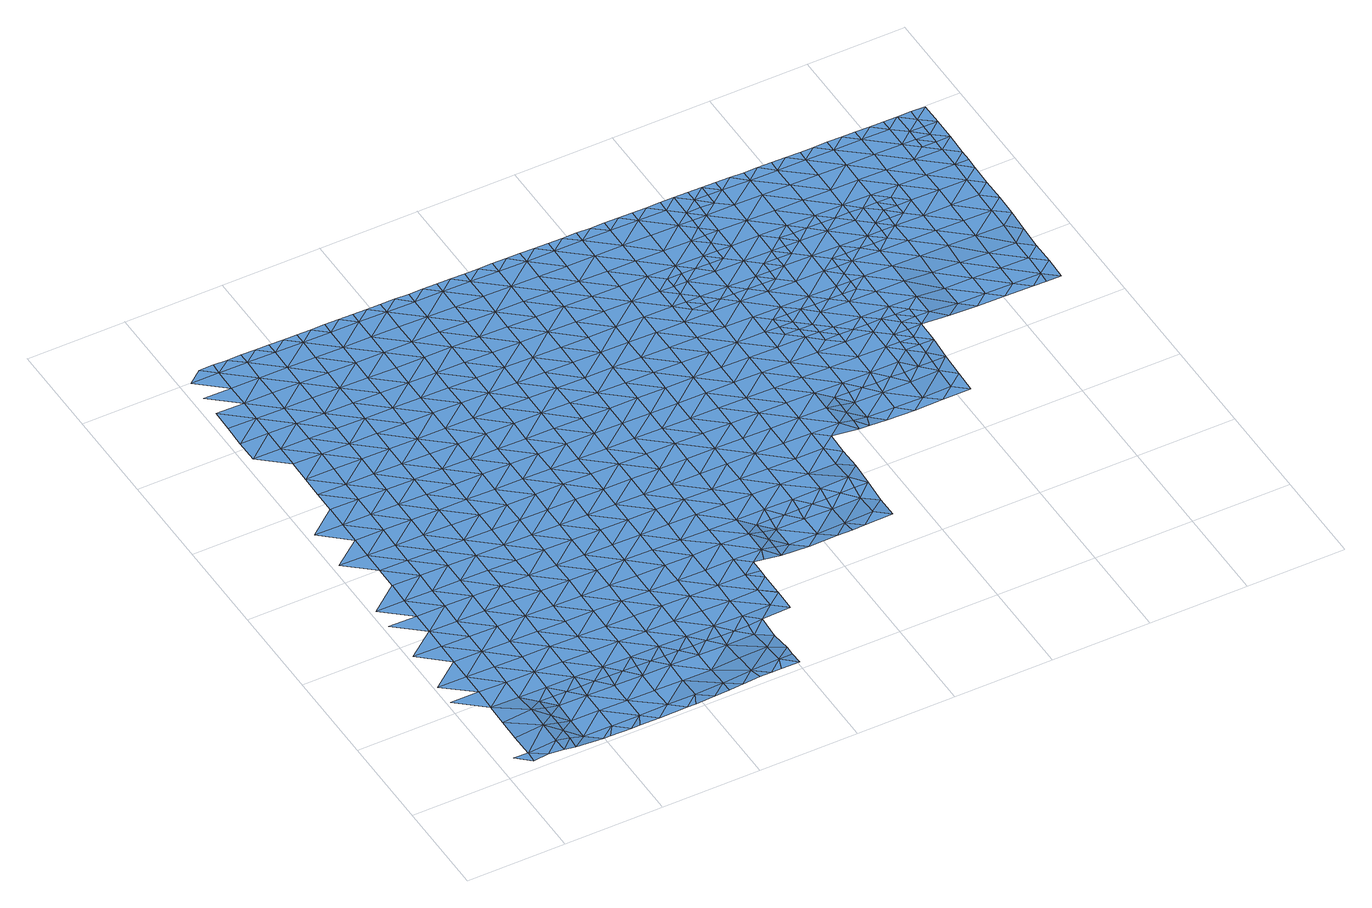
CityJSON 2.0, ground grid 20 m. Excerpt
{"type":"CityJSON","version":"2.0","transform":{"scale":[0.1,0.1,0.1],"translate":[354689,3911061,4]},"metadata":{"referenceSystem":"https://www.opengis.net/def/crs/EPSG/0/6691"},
"CityObjects":{
"waterbody1":{"type":"WaterBody","attributes":{"name":"7","class":"1140","function":"1","WaterBodyRiverFloodingRiskAttribute.description":"4","WaterBodyRiverFloodingRiskAttribute.rankOrg":"2","WaterBodyRiverFloodingRiskAttribute.adminType":"2","WaterBodyRiverFloodingRiskAttribute.scale":"L2"},"geometry":[{"type":"MultiSurface","lod":"1","boundaries":[[[0,1,2]],[[1,3,2]],[[4,5,2]],[[6,4,2]],[[4,7,5]],[[2,3,6]],[[8,9,10]],[[3,11,6]],[[7,12,9]],[[4,12,7]],[[13,10,14]],[[15,10,9]],[[13,14,16]],[[12,17,9]],[[6,11,18]],[[18,19,6]],[[11,20,18]],[[4,6,19]],[[21,16,22]],[[23,24,4]],[[23,4,19]],[[15,9,17]],[[14,10,15]],[[25,21,22]],[[12,4,24]],[[15,26,14]],[[14,27,16]],[[28,29,12]],[[12,29,17]],[[28,12,24]],[[26,27,14]],[[27,22,16]],[[30,25,31]],[[29,32,17]],[[33,15,17]],[[22,34,25]],[[35,31,36]],[[37,32,29]],[[35,36,38]],[[22,27,34]],[[25,39,31]],[[33,17,32]],[[26,15,33]],[[40,39,25]],[[39,36,31]],[[33,41,26]],[[25,34,40]],[[37,42,32]],[[27,26,41]],[[43,44,45]],[[46,47,27]],[[48,43,45]],[[34,47,40]],[[49,32,42]],[[38,50,44]],[[27,41,46]],[[34,27,47]],[[36,39,51]],[[38,36,50]],[[33,32,49]],[[50,36,51]],[[52,41,33]],[[53,49,42]],[[44,54,45]],[[55,56,48]],[[52,46,41]],[[57,33,49]],[[58,56,55]],[[40,47,59]],[[39,40,60]],[[44,50,54]],[[53,61,49]],[[52,33,57]],[[51,39,60]],[[40,59,60]],[[52,62,46]],[[46,63,47]],[[45,54,64]],[[48,45,65]],[[66,57,49]],[[61,66,49]],[[65,45,64]],[[55,48,65]],[[67,58,55]],[[51,60,68]],[[50,51,69]],[[70,52,57]],[[59,47,63]],[[54,50,69]],[[71,66,61]],[[46,62,63]],[[51,68,69]],[[72,55,65]],[[63,73,59]],[[74,62,52]],[[73,75,59]],[[70,57,66]],[[64,54,76]],[[67,55,72]],[[77,58,67]],[[60,75,68]],[[70,74,52]],[[78,65,64]],[[60,59,75]],[[77,79,80]],[[54,69,76]],[[71,81,66]],[[82,83,84]],[[85,82,86]],[[87,78,64]],[[62,88,63]],[[87,64,76]],[[74,88,62]],[[65,78,72]],[[82,84,86]],[[77,67,79]],[[79,89,80]],[[80,90,83]],[[81,91,66]],[[92,85,93]],[[94,70,66]],[[95,68,75]],[[89,90,80]],[[69,96,76]],[[90,84,83]],[[88,97,63]],[[98,92,93]],[[63,99,73]],[[100,67,72]],[[69,68,96]],[[85,86,93]],[[91,94,66]],[[94,74,70]],[[96,68,95]],[[73,99,75]],[[72,78,101]],[[81,102,91]],[[90,103,84]],[[84,104,86]],[[98,93,105]],[[87,76,106]],[[63,97,99]],[[100,72,101]],[[79,67,100]],[[94,107,74]],[[103,104,84]],[[74,108,88]],[[109,78,87]],[[104,93,86]],[[76,96,106]],[[110,111,105]],[[102,112,91]],[[95,75,113]],[[114,96,95]],[[88,108,97]],[[115,87,106]],[[75,99,113]],[[89,116,90]],[[93,117,105]],[[79,100,118]],[[119,120,110]],[[89,79,116]],[[108,74,107]],[[112,121,91]],[[122,120,119]],[[104,117,93]],[[91,121,94]],[[101,78,109]],[[114,95,113]],[[87,115,109]],[[97,123,99]],[[79,118,116]],[[90,124,103]],[[125,110,105]],[[126,123,97]],[[127,122,119]],[[106,96,128]],[[99,123,113]],[[129,118,100]],[[130,104,103]],[[97,108,126]],[[131,101,109]],[[125,119,110]],[[96,114,128]],[[100,101,129]],[[112,132,121]],[[90,116,124]],[[107,94,133]],[[124,130,103]],[[105,117,134]],[[135,127,119]],[[133,94,121]],[[136,109,115]],[[129,101,131]],[[107,137,108]],[[125,105,134]],[[138,116,118]],[[106,128,139]],[[115,106,136]],[[104,140,117]],[[132,141,121]],[[142,137,107]],[[137,126,108]],[[143,135,119]],[[125,143,119]],[[142,107,133]],[[136,106,139]],[[114,144,128]],[[113,123,145]],[[146,118,129]],[[114,113,144]],[[104,130,140]],[[140,147,117]],[[117,148,134]],[[144,113,145]],[[131,109,149]],[[150,123,126]],[[151,129,131]],[[138,118,146]],[[152,121,141]],[[124,116,138]],[[149,109,136]],[[144,153,128]],[[128,154,139]],[[133,121,152]],[[138,155,124]],[[124,156,130]],[[157,150,126]],[[150,145,123]],[[158,135,143]],[[159,142,133]],[[160,152,141]],[[157,126,137]],[[155,156,124]],[[161,136,139]],[[151,131,149]],[[125,134,148]],[[130,156,140]],[[117,147,148]],[[151,162,129]],[[125,163,143]],[[159,137,142]],[[148,163,125]],[[164,133,152]],[[154,128,153]],[[143,165,158]],[[146,129,162]],[[166,147,140]],[[162,167,146]],[[160,168,152]],[[146,169,138]],[[159,133,164]],[[170,157,137]],[[163,171,143]],[[149,136,161]],[[172,145,150]],[[169,155,138]],[[139,154,161]],[[159,170,137]],[[173,166,140]],[[144,145,174]],[[143,171,165]],[[173,140,156]],[[147,166,148]],[[168,175,152]],[[174,145,172]],[[153,144,174]],[[176,150,157]],[[177,162,151]],[[169,146,167]],[[178,163,148]],[[155,179,156]],[[149,161,180]],[[151,149,177]],[[164,152,175]],[[169,179,155]],[[176,172,150]],[[181,165,171]],[[182,159,164]],[[177,149,180]],[[183,173,156]],[[157,170,184]],[[153,174,185]],[[154,153,186]],[[177,187,162]],[[188,171,163]],[[168,189,175]],[[179,183,156]],[[182,170,159]],[[176,157,184]],[[148,166,178]],[[190,164,175]],[[171,191,181]],[[192,174,172]],[[153,185,186]],[[161,193,180]],[[194,166,173]],[[195,188,163]],[[161,154,193]],[[195,163,178]],[[167,162,196]],[[189,197,175]],[[182,164,190]],[[198,192,172]],[[198,172,176]],[[196,162,187]],[[169,167,196]],[[154,186,193]],[[182,199,170]],[[170,200,184]],[[171,188,191]],[[194,173,183]],[[197,201,175]],[[200,176,184]],[[166,202,178]],[[185,174,192]],[[203,187,177]],[[204,186,185]],[[205,183,179]],[[206,180,193]],[[177,180,203]],[[169,196,207]],[[179,169,205]],[[200,170,199]],[[166,194,208]],[[209,191,188]],[[190,210,182]],[[211,201,197]],[[203,180,206]],[[212,185,192]],[[190,175,210]],[[213,193,186]],[[195,178,202]],[[214,196,187]],[[215,188,195]],[[169,207,205]],[[216,194,183]],[[166,208,202]],[[203,217,187]],[[210,175,201]],[[218,199,182]],[[202,215,195]],[[204,185,212]],[[204,213,186]],[[188,219,209]],[[220,176,200]],[[217,214,187]],[[221,192,198]],[[214,207,196]],[[193,213,206]],[[216,208,194]],[[198,176,222]],[[211,223,201]],[[183,205,224]],[[222,176,220]],[[215,225,188]],[[221,212,192]],[[182,210,218]],[[216,183,224]],[[218,226,199]],[[199,227,200]],[[188,225,219]],[[213,228,206]],[[206,229,203]],[[230,210,201]],[[207,231,205]],[[200,227,220]],[[229,217,203]],[[198,222,221]],[[232,204,212]],[[231,224,205]],[[207,214,233]],[[201,223,230]],[[208,216,234]],[[202,208,235]],[[236,222,220]],[[237,219,225]],[[238,232,212]],[[199,226,227]],[[238,212,221]],[[231,207,233]],[[204,232,213]],[[206,228,229]],[[215,202,235]],[[208,234,235]],[[217,239,214]],[[240,225,215]],[[218,210,241]],[[231,242,224]],[[224,243,216]],[[241,210,230]],[[244,226,218]],[[245,228,213]],[[225,246,237]],[[236,220,227]],[[239,233,214]],[[223,247,230]],[[236,248,222]],[[222,249,221]],[[217,229,250]],[[251,215,235]],[[216,252,234]],[[253,218,241]],[[254,227,226]],[[221,249,238]],[[245,213,232]],[[243,252,216]],[[255,241,230]],[[252,235,234]],[[217,250,239]],[[240,215,251]],[[247,255,230]],[[225,240,246]],[[224,242,243]],[[244,218,253]],[[254,236,227]],[[249,222,248]],[[256,257,228]],[[257,250,229]],[[258,259,233]],[[260,251,235]],[[249,261,238]],[[238,262,232]],[[228,245,256]],[[229,228,257]],[[263,241,255]],[[233,239,258]],[[231,233,259]],[[264,241,263]],[[265,246,240]],[[261,262,238]],[[253,241,264]],[[226,244,254]],[[266,248,236]],[[242,231,259]],[[232,267,245]],[[242,268,243]],[[257,269,250]],[[270,240,251]],[[271,253,264]],[[259,268,242]],[[235,252,260]],[[272,266,236]],[[244,253,273]],[[240,274,265]],[[272,236,254]],[[273,253,271]],[[245,267,256]],[[248,275,249]],[[239,276,258]],[[277,251,260]],[[239,250,276]],[[268,278,243]],[[266,275,248]],[[267,232,262]],[[244,279,254]],[[276,250,269]],[[249,275,261]],[[279,244,273]],[[240,270,274]],[[256,280,257]],[[251,277,270]],[[252,243,281]],[[282,279,273]],[[280,269,257]],[[259,258,283]],[[260,252,281]],[[256,267,284]],[[243,278,281]],[[258,276,283]],[[283,285,259]],[[259,286,268]],[[272,254,287]],[[281,288,260]],[[289,266,272]],[[260,290,277]],[[291,274,270]],[[287,254,279]],[[292,276,269]],[[285,286,259]],[[256,284,280]],[[290,270,277]],[[261,275,293]],[[262,261,294]],[[268,286,278]],[[295,275,266]],[[296,291,270]],[[267,262,294]],[[279,282,297]],[[289,272,287]],[[261,293,294]],[[267,298,284]],[[292,269,280]],[[290,260,288]],[[294,298,267]],[[278,299,281]],[[276,300,283]],[[286,299,278]],[[301,296,270]],[[279,297,302]],[[290,301,270]],[[287,279,303]],[[279,302,303]],[[266,289,295]],[[295,304,275]],[[303,305,287]],[[298,306,284]],[[284,307,280]],[[281,308,288]],[[276,292,309]],[[305,310,287]],[[287,310,289]],[[299,308,281]],[[293,275,304]],[[306,307,284]],[[300,276,309]],[[285,283,300]],[[311,286,285]],[[280,312,292]],[[313,296,301]],[[310,314,289]],[[315,298,294]],[[290,288,316]],[[292,312,309]],[[293,304,317]],[[318,285,300]],[[294,293,319]],[[288,308,316]],[[316,320,290]],[[321,304,295]],[[290,322,301]],[[319,293,317]],[[315,306,298]],[[301,323,313]],[[312,280,307]],[[311,285,318]],[[324,308,299]],[[295,289,321]],[[320,322,290]],[[309,325,300]],[[312,325,309]],[[299,286,324]],[[310,326,314]],[[321,289,314]],[[315,294,319]],[[324,286,311]],[[327,307,306]],[[321,328,304]],[[301,322,323]],[[315,329,306]],[[326,330,314]],[[318,300,331]],[[332,320,316]],[[317,304,333]],[[317,334,319]],[[318,335,311]],[[307,336,312]],[[300,325,331]],[[331,335,318]],[[308,324,337]],[[316,308,332]],[[333,304,328]],[[338,323,322]],[[333,334,317]],[[330,339,314]],[[340,321,314]],[[319,334,315]],[[306,329,327]],[[341,322,320]],[[308,337,332]],[[311,342,324]],[[339,340,314]],[[343,329,315]],[[336,307,327]],[[325,312,336]],[[344,311,335]],[[334,343,315]],[[338,322,345]],[[341,320,332]],[[336,346,325]],[[325,347,331]],[[339,330,348]],[[328,321,340]],[[337,324,342]],[[311,344,342]],[[331,349,335]],[[345,322,350]],[[348,351,339]],[[322,341,350]],[[352,353,329]],[[354,328,340]],[[347,325,346]],[[347,349,331]],[[333,355,334]],[[332,337,356]],[[333,328,355]],[[335,349,344]],[[329,343,352]],[[327,329,353]],[[337,342,356]],[[332,357,341]],[[355,328,354]],[[358,345,350]],[[339,359,340]],[[360,346,336]],[[359,339,351]],[[357,350,341]],[[334,361,343]],[[336,327,360]],[[332,356,362]],[[350,363,358]],[[360,327,353]],[[364,334,355]],[[342,344,365]],[[343,361,352]],[[357,332,362]],[[359,366,340]],[[346,367,347]],[[365,344,349]],[[360,367,346]],[[342,368,356]],[[351,369,359]],[[354,340,366]],[[357,370,350]],[[361,334,364]],[[368,362,356]],[[366,371,354]],[[350,370,363]],[[372,342,365]],[[361,373,352]],[[352,374,353]],[[367,375,347]],[[347,376,349]],[[369,377,359]],[[355,354,371]],[[375,376,347]],[[355,378,364]],[[342,372,368]],[[349,379,365]],[[380,366,359]],[[381,363,370]],[[382,378,355]],[[352,373,374]],[[380,359,377]],[[357,362,383]],[[360,384,367]],[[355,371,382]],[[364,385,361]],[[365,379,372]],[[360,353,384]],[[362,368,383]],[[357,386,370]],[[387,381,370]],[[385,373,361]],[[388,375,367]],[[389,380,377]],[[379,349,376]],[[353,374,384]],[[380,390,366]],[[366,391,371]],[[372,392,368]],[[384,388,367]],[[379,392,372]],[[357,383,393]],[[390,391,366]],[[385,364,378]],[[386,357,393]],[[370,386,387]],[[368,394,383]],[[389,395,380]],[[374,373,396]],[[397,398,375]],[[382,371,399]],[[382,400,378]],[[373,385,396]],[[394,368,392]],[[375,388,397]],[[376,375,398]],[[380,401,390]],[[376,402,379]],[[399,371,391]],[[403,387,386]],[[399,400,382]],[[401,380,395]],[[384,374,404]],[[378,400,385]],[[404,374,396]],[[393,383,405]],[[406,386,393]],[[407,392,379]],[[383,394,405]],[[408,403,386]],[[409,390,401]],[[391,390,409]],[[402,376,398]],[[385,410,396]],[[407,394,392]],[[411,384,404]],[[388,412,397]],[[400,410,385]],[[413,399,391]],[[406,393,405]],[[388,384,412]],[[414,408,386]],[[413,391,409]],[[412,384,411]],[[407,379,402]],[[394,415,405]],[[414,386,406]],[[407,415,394]],[[398,397,416]],[[399,417,400]],[[418,402,398]],[[419,396,410]],[[417,399,413]],[[404,396,420]],[[404,421,411]],[[397,412,416]],[[415,422,405]],[[423,408,414]],[[424,407,402]],[[396,419,420]],[[418,398,416]],[[400,425,410]],[[406,405,426]],[[427,423,414]],[[421,404,420]],[[428,400,417]],[[410,425,419]],[[426,405,422]],[[414,406,426]],[[412,429,416]],[[424,402,418]],[[412,411,429]],[[430,427,414]],[[417,413,431]],[[407,432,415]],[[426,430,414]],[[429,411,421]],[[400,428,425]],[[432,422,415]],[[431,433,417]],[[407,424,434]],[[417,435,428]],[[420,419,436]],[[418,437,424]],[[418,416,438]],[[438,416,429]],[[417,433,435]],[[419,425,436]],[[407,434,432]],[[439,425,428]],[[440,439,428]],[[441,427,430]],[[440,428,435]],[[421,420,442]],[[443,444,424]],[[424,444,434]],[[418,445,437]],[[443,424,437]],[[426,422,446]],[[445,418,438]],[[420,436,442]],[[426,447,430]],[[422,432,446]],[[448,441,430]],[[429,421,449]],[[450,451,434]],[[434,451,432]],[[450,434,444]],[[425,452,436]],[[449,421,442]],[[452,425,439]],[[429,453,438]],[[454,437,445]],[[455,448,430]],[[426,446,447]],[[447,455,430]],[[436,456,442]],[[451,457,432]],[[429,449,458]],[[438,459,445]],[[460,454,445]],[[439,461,452]],[[446,432,457]],[[429,458,453]],[[436,452,456]],[[462,448,455]],[[461,463,452]],[[445,459,460]],[[451,464,457]],[[465,442,456]],[[447,446,466]],[[458,449,467]],[[438,453,459]],[[449,442,468]],[[469,455,447]],[[446,457,466]],[[470,462,455]],[[471,456,452]],[[472,473,458]],[[458,473,453]],[[468,442,465]],[[463,471,452]],[[458,467,472]],[[464,474,457]],[[467,449,468]],[[475,447,466]],[[476,460,459]],[[469,470,455]],[[477,465,456]],[[478,459,453]],[[473,478,453]],[[469,447,475]],[[479,467,468]],[[480,476,459]],[[463,481,471]],[[477,456,471]],[[468,465,482]],[[457,474,483]],[[484,479,468]],[[485,478,473]],[[478,486,459]],[[466,457,487]],[[488,470,469]],[[481,489,471]],[[484,468,482]],[[459,486,480]],[[474,490,483]],[[491,465,477]],[[482,465,491]],[[457,483,487]],[[475,492,469]],[[479,484,493]],[[475,466,492]],[[494,488,469]],[[485,495,478]],[[490,496,483]],[[492,466,487]],[[497,482,491]],[[498,480,486]],[[492,499,469]],[[471,489,500]],[[501,502,483]],[[483,502,487]],[[495,503,478]],[[501,483,496]],[[504,500,489]],[[478,503,486]],[[477,471,505]],[[506,498,486]],[[494,469,499]],[[505,471,500]],[[497,491,507]],[[508,509,487]],[[487,509,492]],[[508,487,502]],[[510,503,495]],[[491,477,511]],[[512,494,499]],[[504,513,500]],[[509,514,492]],[[515,499,492]],[[511,477,505]],[[486,516,506]],[[514,515,492]],[[507,491,511]],[[486,503,516]],[[510,517,503]],[[505,500,518]],[[500,513,518]],[[512,499,519]],[[520,507,511]],[[521,522,523]],[[499,515,519]],[[521,506,522]],[[524,525,505]],[[506,516,522]],[[505,518,524]],[[517,526,503]],[[511,505,525]],[[527,519,515]],[[528,520,511]],[[503,529,516]],[[530,523,522]],[[518,513,531]],[[532,527,515]],[[531,513,533]],[[526,529,503]],[[511,525,528]],[[534,518,531]],[[516,535,522]],[[536,519,527]],[[533,537,531]],[[517,538,526]],[[539,528,525]],[[530,522,540]],[[532,541,527]],[[542,534,531]],[[543,536,527]],[[525,544,539]],[[545,543,527]],[[538,546,526]],[[531,537,542]],[[516,529,535]],[[527,541,545]],[[547,528,539]],[[540,522,535]],[[546,548,526]],[[544,549,539]],[[538,550,546]],[[529,526,548]],[[539,551,547]],[[552,553,554]],[[555,535,529]],[[552,540,535]],[[554,540,552]],[[556,555,529]],[[539,549,551]],[[529,548,556]],[[547,551,557]],[[558,553,552]],[[559,552,535]],[[560,535,555]],[[552,561,558]],[[560,559,535]],[[560,555,562]],[[561,552,559]],[[562,563,560]],[[564,561,559]],[[563,565,560]],[[566,564,559]],[[559,560,565]],[[563,567,565]],[[568,559,565]],[[566,559,568]],[[567,569,565]],[[570,566,568]],[[571,568,565]],[[572,571,565]],[[572,565,569]],[[573,570,568]],[[573,568,571]],[[573,571,574]],[[571,575,574]],[[576,573,574]],[[575,577,574]],[[578,576,574]],[[578,574,577]],[[579,576,578]]]}]},
"waterbody2":{"type":"WaterBody","attributes":{"name":"7","class":"1140","function":"1","WaterBodyRiverFloodingRiskAttribute.description":"4","WaterBodyRiverFloodingRiskAttribute.rankOrg":"1","WaterBodyRiverFloodingRiskAttribute.adminType":"2","WaterBodyRiverFloodingRiskAttribute.scale":"L2"},"geometry":[{"type":"MultiSurface","lod":"1","boundaries":[[[580,581,112]],[[581,580,582]],[[582,580,583]],[[580,584,583]],[[584,580,81]],[[102,81,580]],[[580,112,102]],[[585,586,168]],[[586,585,587]],[[587,585,581]],[[585,141,581]],[[160,141,585]],[[588,587,581]],[[589,587,588]],[[590,587,589]],[[590,591,587]],[[592,591,590]],[[591,592,586]],[[586,592,593]],[[592,594,593]],[[595,594,592]],[[596,597,595]],[[597,596,598]],[[599,598,596]],[[600,590,601]],[[596,590,600]],[[601,590,602]],[[602,589,603]],[[604,603,589]],[[604,605,606]],[[606,605,607]],[[608,607,605]],[[607,608,609]],[[610,609,608]],[[611,609,610]],[[612,611,610]],[[613,614,615]],[[614,616,615]],[[617,616,614]],[[618,616,617]],[[618,19,616]],[[23,19,618]],[[619,29,28]],[[37,29,619]],[[53,42,620]],[[620,42,619]],[[620,619,618]],[[619,24,618]],[[620,61,53]],[[584,61,620]],[[132,112,581]],[[141,132,581]],[[18,20,616]],[[42,37,619]],[[28,24,619]],[[24,23,618]],[[19,18,616]],[[617,620,618]],[[583,620,617]],[[583,617,610]],[[617,614,610]],[[20,615,616]],[[614,613,612]],[[614,612,610]],[[610,608,583]],[[605,588,608]],[[582,608,588]],[[604,589,605]],[[596,600,599]],[[595,592,596]],[[590,596,592]],[[590,589,602]],[[605,589,588]],[[587,591,586]],[[585,168,160]],[[71,61,584]],[[584,81,71]],[[583,584,620]],[[583,608,582]],[[588,581,582]],[[189,168,586]],[[593,223,211]],[[211,197,593]],[[593,594,223]],[[593,197,586]],[[586,197,189]]]}]},
"waterbody3":{"type":"WaterBody","attributes":{"name":"7","class":"1140","function":"1","WaterBodyRiverFloodingRiskAttribute.description":"4","WaterBodyRiverFloodingRiskAttribute.rankOrg":"1","WaterBodyRiverFloodingRiskAttribute.adminType":"2","WaterBodyRiverFloodingRiskAttribute.scale":"L2"},"geometry":[{"type":"MultiSurface","lod":"1","boundaries":[[[621,622,623]],[[621,624,625]],[[626,624,621]],[[330,624,626]],[[621,623,627]],[[628,629,630]],[[631,621,627]],[[369,351,631]],[[626,631,351]],[[351,348,626]],[[377,369,631]],[[632,377,631]],[[627,632,631]],[[630,632,627]],[[632,629,395]],[[305,303,624]],[[625,624,303]],[[633,634,627]],[[633,627,623]],[[627,634,630]],[[305,624,310]],[[303,302,625]],[[621,625,622]],[[626,621,631]],[[348,330,626]],[[326,310,624]],[[629,632,630]],[[389,377,632]],[[624,330,326]],[[634,628,630]],[[302,297,625]],[[297,622,625]],[[632,395,389]]]}]},
"waterbody4":{"type":"WaterBody","attributes":{"name":"7","class":"1140","function":"1","WaterBodyRiverFloodingRiskAttribute.description":"4","WaterBodyRiverFloodingRiskAttribute.rankOrg":"1","WaterBodyRiverFloodingRiskAttribute.adminType":"2","WaterBodyRiverFloodingRiskAttribute.scale":"L2"},"geometry":[{"type":"MultiSurface","lod":"1","boundaries":[[[635,636,637]],[[513,638,639]],[[636,639,638]],[[640,639,636]],[[641,640,636]],[[481,463,637]],[[642,637,463]],[[637,642,643]],[[637,643,635]],[[644,639,640]],[[636,635,645]],[[645,635,646]],[[537,639,644]],[[647,646,643]],[[433,647,643]],[[647,433,431]],[[648,640,641]],[[640,648,644]],[[638,489,637]],[[533,513,639]],[[638,637,636]],[[645,641,636]],[[461,439,642]],[[440,642,439]],[[440,435,642]],[[481,637,489]],[[642,463,461]],[[642,435,643]],[[646,635,643]],[[433,643,435]],[[533,639,537]],[[504,489,638]],[[504,638,513]]]}]},
"waterbody5":{"type":"WaterBody","attributes":{"name":"7","class":"1140","function":"1","WaterBodyRiverFloodingRiskAttribute.description":"4","WaterBodyRiverFloodingRiskAttribute.rankOrg":"1","WaterBodyRiverFloodingRiskAttribute.adminType":"2","WaterBodyRiverFloodingRiskAttribute.scale":"L2"},"geometry":[{"type":"MultiSurface","lod":"1","boundaries":[[[544,525,649]],[[534,542,649]],[[542,549,649]],[[649,549,544]],[[524,649,525]],[[524,534,649]],[[524,518,534]]]}]},
"waterbody6":{"type":"WaterBody","attributes":{"name":"7","class":"1140","function":"1","WaterBodyRiverFloodingRiskAttribute.description":"4","WaterBodyRiverFloodingRiskAttribute.rankOrg":"1","WaterBodyRiverFloodingRiskAttribute.adminType":"2","WaterBodyRiverFloodingRiskAttribute.scale":"L2"},"geometry":[{"type":"MultiSurface","lod":"1","boundaries":[[[650,651,652]],[[653,573,576]],[[654,566,570]],[[572,655,571]],[[577,575,655]],[[656,579,657]],[[578,657,579]],[[575,571,655]],[[576,579,653]],[[578,577,657]],[[658,659,660]],[[657,659,658]],[[577,659,657]],[[655,659,577]],[[659,661,662]],[[655,661,659]],[[661,655,663]],[[663,664,661]],[[664,663,665]],[[666,665,663]],[[666,663,569]],[[569,663,655]],[[572,569,655]],[[558,667,553]],[[668,540,554]],[[669,553,667]],[[668,652,523]],[[652,496,670]],[[501,671,502]],[[496,490,670]],[[464,672,474]],[[670,650,652]],[[650,673,460]],[[443,673,444]],[[464,450,672]],[[443,454,673]],[[480,498,651]],[[498,506,651]],[[521,651,506]],[[530,540,668]],[[523,530,668]],[[521,523,651]],[[523,652,651]],[[674,675,676]],[[651,650,480]],[[476,480,650]],[[460,476,650]],[[454,460,673]],[[437,454,443]],[[450,464,451]],[[450,444,672]],[[672,444,673]],[[650,672,673]],[[672,650,670]],[[672,670,474]],[[490,474,670]],[[677,502,671]],[[508,502,677]],[[501,496,671]],[[652,671,496]],[[669,667,678]],[[671,669,678]],[[679,680,665]],[[669,671,652]],[[669,652,668]],[[669,668,553]],[[554,553,668]],[[558,561,667]],[[667,681,682]],[[561,681,667]],[[681,561,564]],[[654,683,681]],[[654,681,566]],[[564,566,681]],[[570,573,654]],[[653,654,573]],[[684,685,686]],[[686,685,654]],[[653,686,654]],[[656,686,653]],[[687,686,656]],[[688,687,656]],[[688,656,658]],[[689,688,690]],[[691,688,689]],[[692,693,694]],[[548,695,696]],[[676,697,674]],[[697,698,699]],[[700,698,697]],[[693,675,694]],[[691,694,675]],[[694,691,689]],[[689,701,694]],[[689,702,701]],[[703,702,689]],[[690,703,689]],[[690,704,703]],[[705,706,704]],[[707,708,706]],[[705,707,706]],[[707,705,660]],[[662,707,660]],[[709,707,662]],[[707,709,710]],[[710,709,711]],[[712,711,713]],[[713,711,714]],[[711,715,714]],[[715,711,709]],[[664,715,709]],[[716,715,664]],[[716,717,715]],[[716,718,717]],[[680,718,716]],[[719,720,718]],[[680,719,718]],[[680,721,719]],[[719,721,722]],[[723,719,722]],[[722,724,723]],[[557,724,722]],[[724,557,551]],[[549,724,551]],[[665,666,679]],[[696,563,562]],[[549,725,724]],[[569,567,666]],[[680,716,665]],[[547,557,726]],[[726,557,722]],[[727,726,722]],[[727,722,721]],[[727,721,695]],[[695,721,679]],[[695,679,696]],[[696,679,666]],[[696,666,563]],[[567,563,666]],[[485,473,728]],[[728,473,472]],[[472,467,479]],[[665,716,664]],[[664,709,661]],[[710,711,712]],[[707,710,708]],[[661,709,662]],[[659,662,660]],[[705,690,660]],[[690,705,704]],[[690,658,660]],[[657,658,656]],[[656,653,579]],[[532,515,729]],[[730,541,731]],[[730,732,733]],[[731,734,730]],[[730,734,732]],[[735,732,734]],[[736,734,737]],[[734,736,735]],[[733,543,730]],[[543,545,730]],[[730,545,541]],[[532,729,541]],[[514,509,729]],[[677,729,509]],[[729,677,678]],[[729,678,731]],[[731,678,738]],[[738,678,682]],[[738,682,683]],[[738,683,739]],[[739,683,685]],[[739,685,740]],[[739,740,737]],[[740,741,737]],[[742,737,741]],[[737,742,743]],[[744,745,746]],[[747,748,749]],[[744,749,745]],[[748,745,749]],[[746,750,744]],[[744,750,741]],[[684,744,741]],[[684,751,744]],[[687,751,684]],[[751,687,691]],[[751,691,674]],[[751,674,749]],[[749,674,699]],[[749,699,747]],[[752,747,699]],[[753,754,700]],[[755,714,717]],[[755,717,756]],[[755,756,757]],[[758,757,756]],[[729,515,514]],[[508,677,509]],[[678,677,671]],[[541,729,731]],[[731,738,734]],[[678,667,682]],[[682,681,683]],[[738,739,734]],[[683,654,685]],[[740,685,684]],[[734,739,737]],[[743,736,737]],[[759,742,741]],[[741,750,759]],[[740,684,741]],[[684,686,687]],[[691,687,688]],[[691,675,674]],[[744,751,749]],[[674,697,699]],[[699,698,752]],[[754,698,700]],[[701,692,694]],[[708,710,712]],[[715,717,714]],[[756,717,718]],[[757,760,755]],[[756,718,720]],[[719,723,720]],[[725,723,724]],[[761,507,520]],[[547,726,528]],[[762,726,727]],[[763,761,764]],[[538,762,550]],[[764,517,510]],[[493,763,764]],[[728,495,485]],[[472,479,728]],[[493,484,763]],[[484,482,497]],[[688,658,690]],[[720,758,756]],[[765,758,720]],[[723,765,720]],[[765,723,725]],[[484,497,763]],[[763,507,761]],[[497,507,763]],[[520,528,761]],[[726,761,528]],[[762,761,726]],[[761,762,764]],[[764,762,517]],[[538,517,762]],[[510,495,764]],[[764,495,493]],[[728,493,495]],[[479,493,728]],[[550,727,695]],[[762,727,550]],[[546,550,695]],[[556,548,696]],[[555,556,696]],[[562,555,696]],[[548,546,695]],[[721,680,679]],[[697,766,700]],[[767,753,700]],[[768,713,714]],[[768,755,769]],[[755,768,714]],[[766,767,700]],[[769,755,760]]]}]},
"waterbody7":{"type":"WaterBody","attributes":{"name":"7","class":"1140","function":"1","WaterBodyRiverFloodingRiskAttribute.description":"4","WaterBodyRiverFloodingRiskAttribute.rankOrg":"2","WaterBodyRiverFloodingRiskAttribute.adminType":"2","WaterBodyRiverFloodingRiskAttribute.scale":"L2"},"geometry":[{"type":"MultiSurface","lod":"1","boundaries":[[[676,770,697]],[[676,693,770]],[[675,693,676]],[[693,692,770]],[[767,770,692]],[[767,766,770]],[[766,697,770]]]}]}
},
"vertices":[
[27,34,13],[55,10,13],[56,33,13],[84,10,16],[113,78,20],[56,79,13],[112,32,20],[57,126,13],[2,219,13],[58,172,13],[59,218,13],[117,9,13],[114,125,20],[2,265,13],[59,264,13],[115,217,13],[60,310,13],[115,171,13],[141,32,12],[141,55,13],[140,9,10],[4,358,13],[61,357,13],[142,78,12],[142,101,12],[62,403,13],[116,263,13],[117,310,13],[142,124,12],[143,147,9],[5,450,13],[62,449,13],[171,170,13],[172,216,13],[118,356,13],[6,496,13],[63,495,13],[171,147,9],[64,542,13],[119,448,13],[118,402,13],[173,262,13],[199,146,9],[8,635,13],[65,588,13],[65,634,13],[174,309,13],[174,355,13],[66,680,13],[228,169,13],[121,541,13],[120,494,13],[230,262,13],[228,146,9],[121,587,13],[67,726,13],[10,727,13],[229,215,13],[68,773,13],[175,401,13],[176,447,13],[256,146,9],[230,308,13],[231,354,13],[122,633,13],[123,679,13],[285,168,13],[124,772,13],[177,494,13],[177,540,13],[286,214,13],[285,145,9],[124,726,13],[232,400,13],[287,261,13],[233,446,13],[178,586,13],[68,819,13],[180,678,13],[125,818,13],[69,865,13],[313,145,9],[14,958,13],[70,911,13],[70,957,13],[14,1005,13],[71,1004,13],[179,632,13],[287,307,13],[126,864,13],[127,910,13],[342,167,13],[15,1051,13],[72,1050,13],[343,213,13],[233,493,13],[234,539,13],[288,353,13],[16,1097,13],[289,399,13],[181,771,13],[180,725,13],[341,144,9],[127,957,13],[128,1003,13],[73,1096,13],[235,585,13],[343,260,13],[344,306,13],[236,677,13],[73,1142,13],[17,1143,13],[370,144,9],[290,445,13],[290,492,13],[236,631,13],[183,863,13],[129,1049,13],[182,817,13],[74,1189,13],[17,1189,13],[399,166,13],[46,1212,13],[346,398,13],[183,909,13],[130,1141,13],[345,352,13],[75,1212,13],[291,538,13],[238,770,13],[184,956,13],[237,724,13],[398,143,9],[399,213,13],[130,1095,13],[103,1211,13],[293,630,13],[401,305,13],[239,862,13],[292,584,13],[185,1002,13],[427,143,9],[400,259,13],[131,1188,13],[347,491,13],[346,445,13],[239,816,13],[186,1048,13],[186,1094,13],[293,677,13],[402,397,13],[294,723,13],[455,165,13],[348,537,13],[349,583,13],[240,909,13],[241,955,13],[402,351,13],[131,1211,13],[457,258,13],[455,142,9],[349,629,13],[295,769,13],[187,1141,13],[456,212,13],[160,1210,13],[242,1047,13],[295,815,13],[483,142,9],[296,861,13],[458,304,13],[188,1187,13],[403,444,13],[242,1001,13],[404,490,13],[512,165,13],[459,397,13],[351,722,13],[243,1093,13],[297,908,13],[350,676,13],[188,1210,13],[514,257,13],[298,954,13],[458,350,13],[405,536,13],[405,582,13],[352,768,13],[245,1186,13],[512,141,8],[513,211,13],[217,1209,13],[461,489,13],[406,628,13],[298,1000,13],[244,1140,13],[352,814,13],[540,141,8],[460,443,13],[515,303,13],[515,349,13],[569,164,13],[300,1092,13],[408,721,13],[462,581,13],[354,907,13],[407,675,13],[353,860,13],[299,1046,13],[245,1209,13],[570,210,13],[569,140,9],[461,535,13],[463,628,13],[409,813,13],[301,1139,13],[355,999,13],[408,767,13],[571,256,13],[273,1208,13],[516,396,13],[517,488,13],[517,442,13],[597,140,12],[355,953,13],[301,1185,13],[571,302,13],[572,348,13],[464,674,13],[464,720,13],[626,163,15],[411,906,13],[519,580,13],[410,860,13],[356,1045,13],[357,1092,13],[573,395,13],[302,1208,13],[518,534,13],[466,812,13],[358,1184,13],[627,209,15],[411,952,13],[412,998,13],[628,301,15],[520,627,13],[330,1208,13],[654,139,15],[574,441,13],[574,487,13],[465,766,13],[358,1138,13],[413,1044,13],[627,255,15],[629,348,15],[655,185,15],[520,673,13],[521,719,13],[467,859,13],[467,905,13],[414,1091,13],[575,533,13],[576,580,13],[655,187,15],[655,232,15],[359,1207,13],[630,440,13],[577,626,13],[468,951,13],[522,765,13],[415,1183,13],[656,251,15],[630,394,13],[656,278,15],[387,1207,13],[631,486,13],[523,812,13],[414,1137,13],[469,997,13],[685,300,15],[578,718,13],[470,1044,13],[677,277,12],[523,858,13],[577,672,13],[524,904,13],[525,950,13],[686,347,15],[470,1090,13],[686,393,13],[471,1136,13],[415,1206,13],[579,764,13],[632,532,13],[633,579,13],[687,439,13],[444,1206,13],[713,277,6],[633,625,13],[526,996,13],[580,857,13],[472,1182,13],[713,300,8],[714,323,8],[688,485,13],[714,346,8],[634,671,13],[635,717,13],[526,1043,13],[580,811,13],[714,369,7],[582,949,13],[636,763,13],[472,1205,13],[743,392,13],[690,624,13],[527,1089,13],[689,531,13],[581,903,13],[689,578,13],[528,1135,13],[744,438,13],[529,1181,13],[501,1205,13],[583,995,13],[636,810,13],[743,369,7],[692,716,13],[745,484,13],[691,670,13],[771,368,7],[637,856,13],[584,1088,13],[745,531,13],[746,577,13],[638,902,13],[692,763,13],[583,1042,13],[529,1204,13],[800,391,13],[801,437,13],[585,1134,13],[639,995,13],[747,623,13],[639,948,13],[557,1204,13],[693,809,13],[694,855,13],[800,368,7],[695,901,13],[585,1180,13],[828,367,8],[748,669,13],[748,715,13],[802,483,13],[802,530,13],[640,1041,13],[642,1133,13],[586,1203,13],[857,390,15],[749,762,13],[804,622,13],[641,1087,13],[614,1203,13],[803,576,13],[695,947,13],[858,436,13],[750,808,13],[697,1040,13],[856,367,8],[642,1179,13],[858,483,13],[696,994,13],[805,668,13],[805,715,13],[751,854,13],[751,900,13],[885,367,10],[860,575,13],[752,947,13],[914,389,18],[643,1203,13],[859,529,13],[698,1086,13],[806,761,13],[861,621,13],[699,1178,13],[671,1202,13],[807,807,13],[913,366,11],[914,435,13],[915,482,13],[753,993,13],[698,1132,13],[754,1039,13],[942,366,11],[861,667,13],[808,853,13],[808,899,13],[916,528,13],[917,574,13],[942,412,15],[809,946,13],[699,1202,13],[862,714,13],[754,1085,13],[755,1131,13],[810,992,13],[728,1201,13],[943,458,13],[917,620,13],[863,760,13],[864,806,13],[944,504,13],[756,1178,13],[810,1038,13],[864,852,13],[973,527,13],[865,898,13],[918,666,13],[919,713,13],[920,759,13],[811,1084,13],[756,1201,13],[866,945,13],[974,619,13],[812,1130,13],[785,1200,13],[973,573,13],[920,805,13],[813,1177,13],[1001,503,6],[867,1037,13],[1001,526,8],[867,991,13],[1001,550,8],[975,666,13],[894,921,13],[921,851,13],[1002,596,8],[1002,573,8],[813,1200,13],[976,712,13],[894,944,13],[895,967,13],[922,898,13],[868,1083,13],[869,1130,13],[841,1199,13],[976,758,13],[895,990,13],[895,1014,13],[1031,618,13],[978,850,13],[922,921,13],[870,1176,13],[1032,665,13],[924,1036,13],[977,804,13],[979,897,13],[951,920,13],[1031,595,8],[870,1199,13],[1059,595,8],[924,1013,13],[1032,711,13],[925,1082,13],[1005,781,13],[1033,757,13],[926,1175,13],[898,1198,13],[1088,617,13],[1006,804,13],[1006,827,13],[952,1013,13],[926,1129,13],[979,920,13],[1089,664,13],[1035,849,13],[1034,780,13],[1007,919,13],[1087,594,7],[1061,733,13],[981,1035,13],[1062,757,13],[1034,826,13],[1035,896,13],[982,1081,13],[927,1198,13],[1116,594,8],[981,1012,13],[1089,710,13],[982,1128,13],[1062,780,13],[955,1197,13],[1063,826,13],[1009,1012,13],[1090,733,13],[1036,919,13],[983,1174,13],[1145,617,13],[1009,1035,13],[1010,1058,13],[1092,849,13],[1144,593,8],[1145,663,13],[1064,918,13],[1118,733,13],[1010,1081,13],[1010,1104,13],[1091,825,13],[1146,709,13],[984,1197,13],[1173,593,9],[1011,1127,13],[1011,1150,13],[1092,895,13],[1120,825,13],[1173,639,13],[1012,1197,13],[1146,732,13],[1065,941,13],[1093,941,13],[1065,965,13],[1174,662,13],[1174,685,13],[1148,848,13],[1040,1173,13],[1175,732,13],[1149,894,13],[1093,964,13],[1201,616,13],[1040,1150,13],[1201,593,9],[1202,639,13],[1150,940,13],[1040,1196,13],[1229,592,9],[1148,825,13],[1203,708,13],[1122,964,13],[1068,1149,13],[1230,638,13],[1069,1196,13],[1203,685,13],[1068,1173,13],[1177,847,13],[1203,731,13],[1177,870,13],[1231,685,13],[1176,824,13],[1231,708,13],[1151,986,13],[1123,1010,13],[1122,987,13],[1178,917,13],[1177,893,13],[1232,731,13],[1151,1009,13],[1207,985,13],[1207,939,13],[1179,1009,13],[1206,916,13],[1235,916,13],[1208,1008,13],[1263,938,13],[1236,1008,13],[1263,915,13],[1264,984,13],[1291,915,13],[1265,1008,13],[1292,961,13],[1292,938,13],[1293,1007,13],[1321,984,13],[1321,960,13],[1321,1007,13],[1349,960,13],[1349,983,13],[1350,1006,13],
[341,121,5],[398,120,5],[340,75,5],[284,76,5],[284,122,5],[455,119,5],[512,118,4],[454,73,6],[397,74,5],[453,27,11],[510,26,16],[511,72,10],[568,71,12],[568,117,6],[596,94,9],[596,48,16],[567,25,19],[595,28,17],[595,1,19],[559,2,18],[538,2,18],[516,3,17],[481,3,15],[453,4,12],[424,4,10],[396,28,8],[385,5,8],[368,5,8],[340,29,7],[311,6,6],[283,30,5],[272,7,6],[254,7,5],[211,8,5],[226,30,5],[197,8,5],[169,31,5],[227,77,5],[170,78,5],[171,124,5],[227,123,5],
[799,299,3],[770,276,3],[827,275,5],[742,346,2],[742,299,2],[799,345,2],[855,298,5],[940,273,8],[941,319,6],[912,297,8],[856,344,2],[913,343,4],[858,274,6],[883,274,7],
[1086,525,3],[1143,524,2],[1087,571,2],[1144,570,3],[1201,569,6],[1200,523,4],[1171,501,3],[1030,572,2],[1030,526,3],[1229,546,5],[1114,501,2],[1058,502,3],[1022,503,5],[1228,500,4],
[1202,662,13],
[979,943,13],[1036,942,13],[1037,988,13],[1322,1030,13],[1265,1031,13],[1320,937,13],[1379,1029,13],[1378,983,13],[1435,982,13],[1377,936,13],[1434,936,13],[1376,890,13],[1433,889,13],[1320,891,13],[1376,844,13],[1319,845,13],[1263,892,13],[1151,1033,13],[1094,987,13],[1095,1033,13],[980,989,13],[1038,1034,13],[923,990,13],[923,944,13],[1437,1120,13],[1465,1097,13],[1465,1120,13],[1038,1081,13],[1095,1080,13],[1262,846,13],[1318,799,9],[1208,1032,13],[1152,1079,13],[1209,1078,13],[1323,1122,13],[1266,1077,13],[1322,1076,13],[1379,1075,13],[1435,1028,13],[1492,1027,13],[1491,981,13],[1436,1074,13],[1522,1096,13],[1493,1096,13],[1493,1073,13],[1205,847,13],[1206,893,13],[1466,1143,13],[1466,1189,12],[1438,1167,12],[1494,1166,12],[1521,1050,13],[1521,1027,13],[1520,1003,13],[1519,957,13],[1491,935,13],[1519,911,13],[1490,888,13],[1518,865,13],[1432,843,13],[1489,842,13],[1488,796,8],[1517,819,10],[1516,772,8],[1488,750,8],[1432,797,8],[1375,798,9],[1431,751,8],[1374,752,8],[1317,752,8],[1373,705,8],[1261,800,13],[1260,753,13],[1317,706,8],[1260,707,13],[1288,684,10],[1204,754,13],[1204,801,13],[1034,803,13],[1039,1127,13],[1097,1172,13],[1096,1126,13],[1126,1195,12],[1097,1195,13],[1154,1171,12],[1154,1194,12],[1182,1194,12],[1210,1170,12],[1153,1125,13],[1210,1124,13],[1266,1123,13],[1267,1169,12],[1239,1193,12],[1211,1193,12],[1324,1168,12],[1353,1191,12],[1324,1192,12],[1410,1190,12],[1381,1191,12],[1381,1168,12],[1296,1192,12],[1380,1121,13],[1438,1190,12],[1523,1188,12],[1495,1189,12],[1487,704,7],[1430,704,8],[1458,681,8],[1401,682,8],[1268,1192,12],[1484,680,8],[1147,755,13],[1148,801,13],[1090,756,13],[1091,802,13],[1345,683,8],[1494,1143,13],[1522,1142,13],[1516,726,8],[1515,680,7],
[1494,1119,13]
]}
